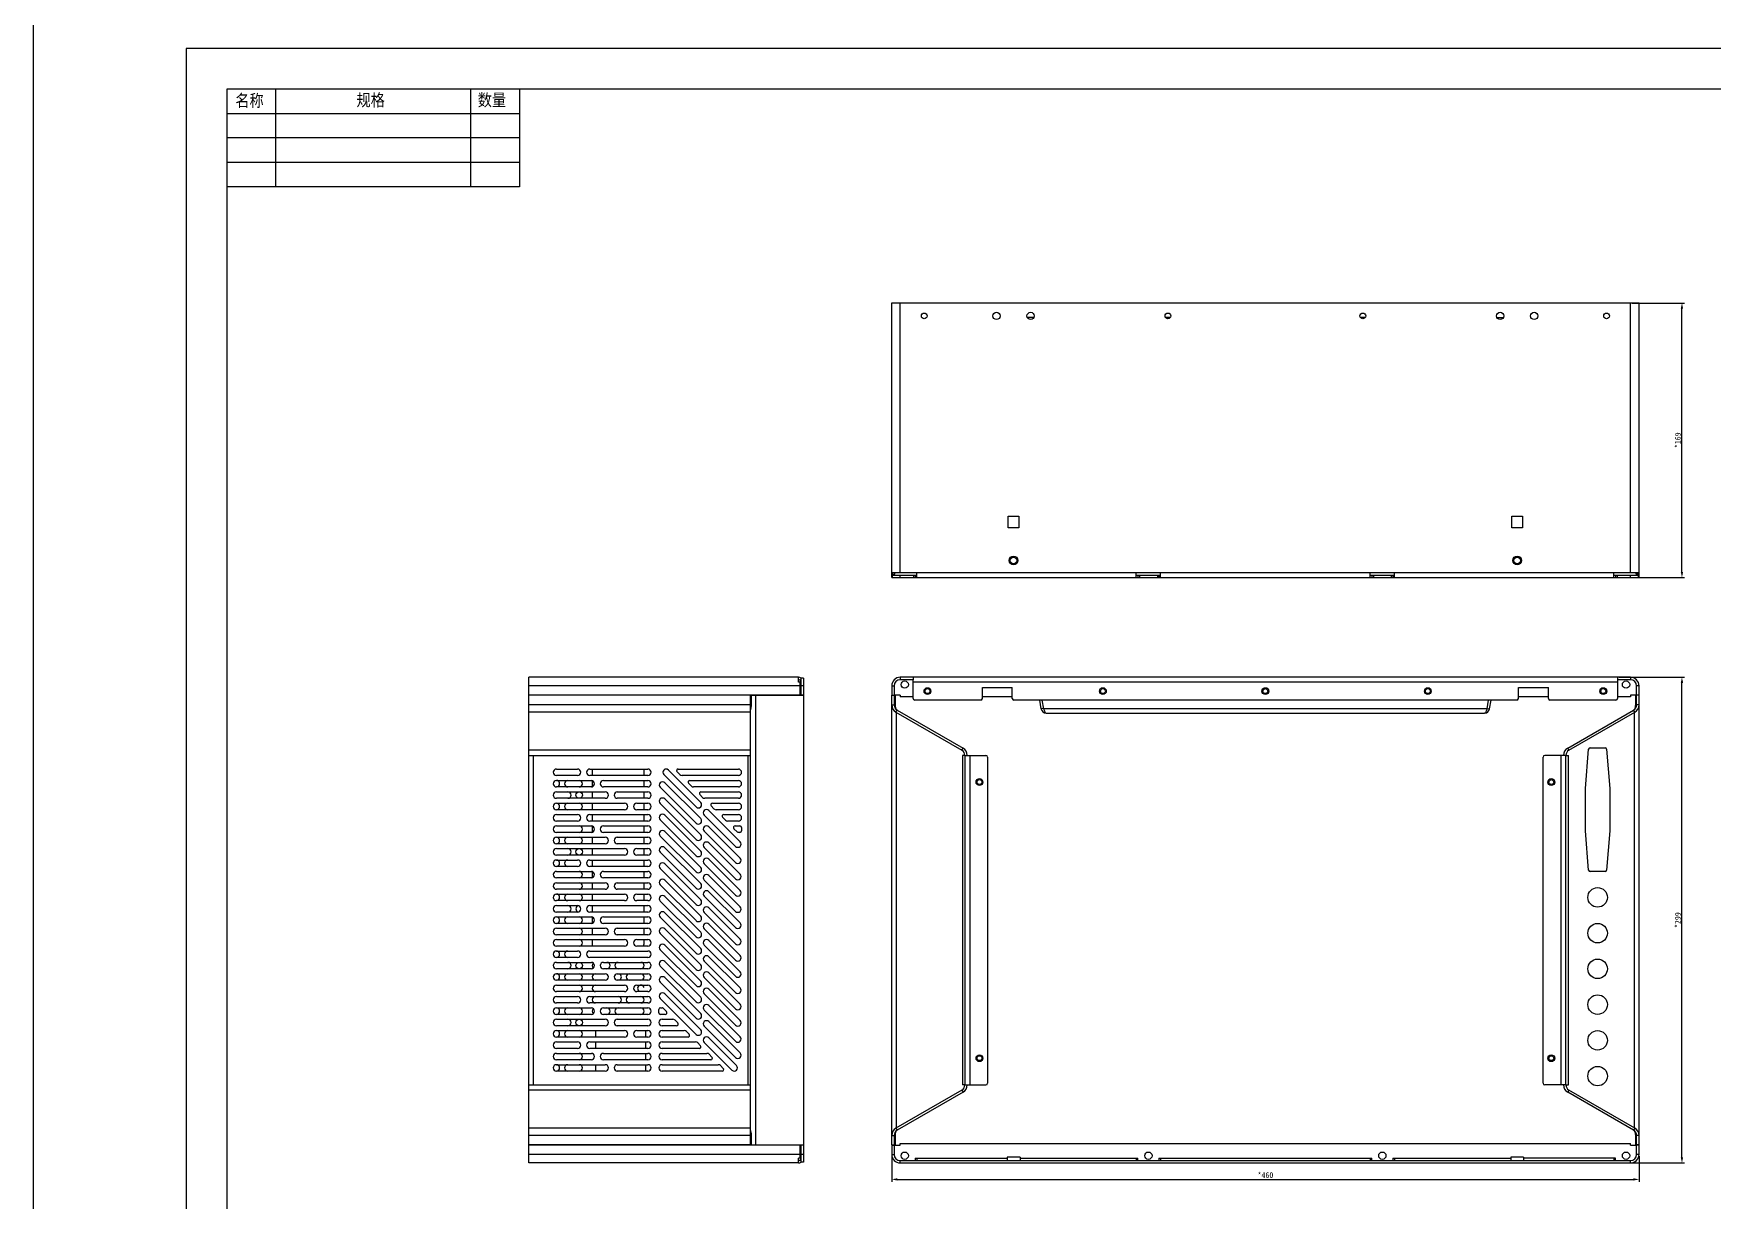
# Model space of a CAD drawing. Header units: millimetres. Extents: x -177 to 18421, y -5017 to 3255.
# Drawn here: x 3604 to 4638, y -2891 to -2173 of the extents above; entities that cross this region are included whole.
import ezdxf

# ---------------------------------------------------------------- set-up
doc = ezdxf.new("R2010")
doc.units = ezdxf.units.MM
doc.header["$LTSCALE"] = 46.255
doc.header["$PDMODE"] = 3
doc.header["$PDSIZE"] = 8
doc.layers.get('0').update_dxf_attribs({"linetype": 'CONTINUOUS'})
doc.layers.get('Defpoints').update_dxf_attribs({"linetype": 'CONTINUOUS'})
doc.layers.add('02___PRT_ALL_AXES', color=7, linetype='CONTINUOUS')
doc.styles.get("Standard").update_dxf_attribs({"font": 'txt', "width": 0.85})
doc.dimstyles.new('DIMSTYLE_1', dxfattribs={"dimtxt": 3.5, "dimasz": 3.5, "dimexe": 1.5, "dimexo": 1, "dimgap": 0.875, "dimtad": 1, "dimdsep": 46, "dimtxsty": 'Standard', "dimblk": '_FILLED', "dimcen": 0.09, "dimadec": 0, "dimazin": 0, "dimtp": 0.01, "dimtm": 0.01, "dimtfac": 1, "dimtofl": 0, "dimtmove": 0, "dimatfit": 3, "dimldrblk": '_FILLED', "dimfxl": 0, "dimtolj": 1, "dimarcsym": 0})

# ---------------------------------------------------------------- blocks, each defined once
blk = doc.blocks.new('_FILLED')
at = {"color": 0, "linetype": 'ByBlock'}
blk.add_solid([(0, 0), (-1, 0.21), (-1, -0.21)], dxfattribs=at)
blk = doc.blocks.new('*D67')
at = {"color": 0, "linetype": 'Continuous', "lineweight": -2, "transparency": 16777216}
for p, q in [((4132.5, -2864.1), (4132.5, -2879.9)), ((4592.5, -2864.1), (4592.5, -2879.9)), ((4136, -2878.4), (4589, -2878.4))]:
    blk.add_line(p, q, dxfattribs=at)
at = {"layer": 'Defpoints', "color": 0, "linetype": 'Continuous', "transparency": 16777216}
for p in [(4132.5, -2863.1), (4592.5, -2863.1), (4592.5, -2878.4)]:
    blk.add_point(p, dxfattribs=at)
at = {"color": 0, "linetype": 'Continuous', "lineweight": -2, "transparency": 16777216, "xscale": 3.5, "yscale": 3.5, "zscale": 3.5, "rotation": 180}
blk.add_blockref('_FILLED', (4132.5, -2878.4), dxfattribs=at)
at = {"color": 0, "linetype": 'Continuous', "lineweight": -2, "transparency": 16777216, "xscale": 3.5, "yscale": 3.5, "zscale": 3.5}
blk.add_blockref('_FILLED', (4592.5, -2878.4), dxfattribs=at)
at = {"color": 0, "linetype": 'Continuous', "transparency": 16777216, "insert": (4362.5, -2874), "char_height": 3.5, "width": 17, "attachment_point": 2}
blk.add_mtext('\\A1;*460', dxfattribs=at)
blk = doc.blocks.new('*D68')
at = {"color": 0, "linetype": 'Continuous', "lineweight": -2, "transparency": 16777216}
for p, q in [((4580.3, -2569.3), (4620.4, -2569.3)), ((4618.9, -2864.8), (4618.9, -2572.8)), ((4588.3, -2868.3), (4620.4, -2868.3))]:
    blk.add_line(p, q, dxfattribs=at)
at = {"layer": 'Defpoints', "color": 0, "linetype": 'Continuous', "transparency": 16777216}
for p in [(4579.3, -2569.3), (4618.9, -2569.3), (4587.3, -2868.3)]:
    blk.add_point(p, dxfattribs=at)
at = {"color": 0, "linetype": 'Continuous', "lineweight": -2, "transparency": 16777216, "xscale": 3.5, "yscale": 3.5, "zscale": 3.5}
for p, rotation in [((4618.9, -2569.3), 90), ((4618.9, -2868.3), 270)]:
    blk.add_blockref('_FILLED', p, dxfattribs=dict(at, rotation=rotation))
at = {"color": 0, "linetype": 'Continuous', "transparency": 16777216, "insert": (4614.6, -2718.8), "char_height": 3.5, "width": 17, "attachment_point": 2, "rotation": 90}
blk.add_mtext('\\A1;*299', dxfattribs=at)
blk = doc.blocks.new('*D69')
at = {"color": 0, "linetype": 'Continuous', "lineweight": -2, "transparency": 16777216}
for p, q in [((4588.3, -2338.9), (4620.4, -2338.9)), ((4618.9, -2504.4), (4618.9, -2342.4)), ((4578, -2507.9), (4620.4, -2507.9))]:
    blk.add_line(p, q, dxfattribs=at)
at = {"layer": 'Defpoints', "color": 0, "linetype": 'Continuous', "transparency": 16777216}
for p in [(4587.3, -2338.9), (4618.9, -2338.9), (4577, -2507.9)]:
    blk.add_point(p, dxfattribs=at)
at = {"color": 0, "linetype": 'Continuous', "lineweight": -2, "transparency": 16777216, "xscale": 3.5, "yscale": 3.5, "zscale": 3.5}
for p, rotation in [((4618.9, -2338.9), 90), ((4618.9, -2507.9), 270)]:
    blk.add_blockref('_FILLED', p, dxfattribs=dict(at, rotation=rotation))
at = {"color": 0, "linetype": 'Continuous', "transparency": 16777216, "insert": (4614.6, -2423.4), "char_height": 3.5, "width": 17, "attachment_point": 2, "rotation": 90}
blk.add_mtext('\\A1;*169', dxfattribs=at)

msp = doc.modelspace()

# ---------------------------------------------------------------- linework, layer by layer
at = {"color": 7, "true_color": 0xffffff}
for p, q in [((3723.242, -2207.292), (3723.242, -2237.292)), ((3753.242, -2207.292), (3753.242, -2237.292)), ((3873.242, -2207.292), (3873.242, -2237.292)), ((3903.242, -2207.292), (3903.242, -2237.292)), ((3723.242, -2237.292), (3723.242, -2267.292)), ((3753.242, -2237.292), (3753.242, -2267.292)), ((3873.242, -2237.292), (3873.242, -2267.292)), ((3903.242, -2237.292), (3903.242, -2267.292))]:
    msp.add_line(p, q, dxfattribs=at)
at = {"color": 3, "linetype": 'Continuous'}
for p, q in [((4132.466, -2507.866), (4132.466, -2338.866)), ((4132.466, -2338.866), (4592.466, -2338.866)), ((4137.666, -2504.866), (4137.666, -2338.866)), ((4587.266, -2504.866), (4587.266, -2338.866)), ((4592.466, -2507.866), (4592.466, -2338.866)), ((4219.983, -2347.819), (4215.948, -2347.819)), ((4303.918, -2347.782), (4301.013, -2347.782)), ((4423.918, -2347.782), (4421.013, -2347.782)), ((4504.948, -2347.819), (4508.983, -2347.819)), ((4132.466, -2505.866), (4132.954, -2505.866)), ((4132.954, -2505.866), (4132.954, -2504.866)), ((4132.954, -2504.866), (4591.977, -2504.866)), ((4132.966, -2507.866), (4591.966, -2507.866)), ((4147.966, -2507.866), (4147.966, -2504.866)), ((4282.966, -2507.866), (4282.966, -2504.866)), ((4297.966, -2507.866), (4297.966, -2504.866)), ((4426.966, -2507.866), (4426.966, -2504.866)), ((4441.966, -2507.866), (4441.966, -2504.866)), ((4576.966, -2507.866), (4576.966, -2504.866)), ((4591.977, -2505.866), (4591.977, -2504.866)), ((4591.977, -2505.866), (4592.466, -2505.866)), ((3909.058, -2857.205), (3909.058, -2569.304)), ((4075.058, -2569.304), (3909.058, -2569.304)), ((4075.058, -2572.304), (4075.058, -2569.304)), ((4076.058, -2572.304), (4075.058, -2572.304)), ((4076.058, -2580.303), (4076.058, -2572.304)), ((4078.058, -2569.804), (4078.058, -2580.304)), ((4587.266, -2569.304), (4137.666, -2569.304)), ((4145.666, -2582.304), (4145.666, -2570.804)), ((4579.266, -2572.304), (4145.666, -2572.304)), ((4579.266, -2570.804), (4579.266, -2582.304)), ((4076.058, -2574.504), (3909.058, -2574.504)), ((4076.058, -2580.303), (3909.058, -2580.303)), ((4045.558, -2580.403), (3909.058, -2580.403)), ((3930.136, -2580.403), (3930.118, -2580.303)), ((3931.613, -2580.403), (3931.596, -2580.303)), ((4045.558, -2857.205), (4045.558, -2580.403)), ((4045.96, -2580.403), (4045.96, -2586.302)), ((4045.96, -2580.403), (4078.058, -2580.403)), ((4048.558, -2580.403), (4048.558, -2857.205)), ((4050.503, -2580.403), (4050.521, -2580.303)), ((4051.98, -2580.403), (4051.998, -2580.303)), ((4078.058, -2580.403), (4078.058, -2857.205)), ((4132.466, -2574.504), (4132.466, -2580.303)), ((4132.466, -2857.205), (4132.466, -2580.403)), ((4187.266, -2583.304), (4146.666, -2583.304)), ((4188.266, -2582.304), (4188.266, -2575.604)), ((4188.266, -2575.604), (4206.666, -2575.604)), ((4206.666, -2582.304), (4206.666, -2575.604)), ((4517.266, -2583.304), (4207.666, -2583.304)), ((4224.528, -2588.825), (4223.555, -2583.304)), ((4226.006, -2588.825), (4225.032, -2583.304)), ((4498.926, -2588.825), (4499.899, -2583.304)), ((4500.403, -2588.825), (4501.376, -2583.304)), ((4518.266, -2582.304), (4518.266, -2575.604)), ((4518.266, -2575.604), (4536.666, -2575.604)), ((4536.666, -2582.304), (4536.666, -2575.604)), ((4578.266, -2583.304), (4537.666, -2583.304)), ((4592.466, -2580.303), (4592.466, -2574.504)), ((4592.466, -2857.205), (4592.466, -2580.403)), ((4045.558, -2586.302), (3909.058, -2586.302)), ((4045.558, -2590.805), (3909.058, -2590.805)), ((4135.066, -2590.805), (4175.616, -2614.217)), ((4135.466, -2846.572), (4135.466, -2591.036)), ((4498.926, -2588.825), (4226.006, -2588.825)), ((4227.483, -2591.304), (4497.448, -2591.304)), ((4549.316, -2614.217), (4589.866, -2590.805)), ((4589.466, -2591.036), (4589.466, -2846.572)), ((4045.558, -2614.217), (3909.058, -2614.217)), ((4559.466, -2637.704), (4561.392, -2613.624)), ((4562.389, -2612.704), (4571.542, -2612.704)), ((4572.539, -2613.624), (4574.466, -2637.704)), ((3909.058, -2617.421), (4045.558, -2617.421)), ((3912.058, -2820.187), (3912.058, -2617.421)), ((4044.058, -2820.187), (4044.058, -2617.421)), ((4175.966, -2617.421), (4175.966, -2820.187)), ((4177.466, -2617.421), (4175.966, -2617.421)), ((4177.466, -2617.421), (4177.466, -2820.187)), ((4178.966, -2617.421), (4190.466, -2617.421)), ((4180.466, -2617.421), (4180.466, -2820.187)), ((4191.466, -2618.421), (4191.466, -2819.187)), ((4533.466, -2819.187), (4533.466, -2618.421)), ((4545.966, -2617.421), (4534.466, -2617.421)), ((4544.466, -2820.187), (4544.466, -2617.421)), ((4547.466, -2617.421), (4548.966, -2617.421)), ((4547.466, -2820.187), (4547.466, -2617.421)), ((4548.966, -2820.187), (4548.966, -2617.421)), ((3926.058, -2625.804), (3939.058, -2625.804)), ((3939.058, -2629.804), (3926.058, -2629.804)), ((3926.058, -2632.804), (3947.558, -2632.804)), ((3946.558, -2625.804), (3982.387, -2625.804)), ((3982.387, -2629.804), (3946.558, -2629.804)), ((3955.058, -2632.804), (3982.387, -2632.804)), ((4012.058, -2649.129), (3992.144, -2629.215)), ((3992.801, -2634.215), (4014.887, -2656.301)), ((3994.972, -2626.387), (4014.887, -2646.301)), ((4002.043, -2629.215), (4000.336, -2627.508)), ((4001.043, -2625.801), (4038.058, -2625.801)), ((4038.058, -2629.801), (4003.458, -2629.801)), ((4009.043, -2636.215), (4007.336, -2634.508)), ((4008.043, -2632.801), (4038.058, -2632.801)), ((3947.558, -2636.804), (3926.058, -2636.804)), ((3926.058, -2639.804), (3956.058, -2639.804)), ((3956.058, -2643.804), (3926.058, -2643.804)), ((3982.387, -2636.804), (3955.058, -2636.804)), ((3963.558, -2639.804), (3982.387, -2639.804)), ((3982.387, -2643.804), (3963.558, -2643.804)), ((4012.058, -2659.129), (3989.972, -2637.044)), ((3992.801, -2644.215), (4014.887, -2666.301)), ((4038.058, -2636.801), (4010.458, -2636.801)), ((4016.043, -2643.215), (4014.336, -2641.508)), ((4015.043, -2639.801), (4038.058, -2639.801)), ((4038.058, -2643.801), (4017.458, -2643.801)), ((4559.466, -2663.904), (4559.466, -2637.704)), ((4574.466, -2637.704), (4574.466, -2663.904)), ((3926.058, -2646.804), (3968.058, -2646.804)), ((3968.058, -2650.804), (3926.058, -2650.804)), ((3926.058, -2653.804), (3939.058, -2653.804)), ((3946.558, -2653.804), (3982.387, -2653.804)), ((3975.558, -2646.804), (3982.387, -2646.804)), ((3982.387, -2650.804), (3975.558, -2650.804)), ((4012.058, -2669.129), (3989.972, -2647.044)), ((3992.801, -2654.215), (4014.887, -2676.301)), ((4036.316, -2673.387), (4017.058, -2654.129)), ((4019.887, -2651.301), (4039.144, -2670.558)), ((4023.043, -2650.215), (4021.336, -2648.508)), ((4022.043, -2646.801), (4038.058, -2646.801)), ((4038.058, -2650.801), (4024.458, -2650.801)), ((4030.043, -2657.215), (4028.336, -2655.508)), ((4029.043, -2653.801), (4038.058, -2653.801)), ((3939.058, -2657.804), (3926.058, -2657.804)), ((3926.058, -2660.804), (3947.558, -2660.804)), ((3947.558, -2664.804), (3926.058, -2664.804)), ((3982.387, -2657.804), (3946.558, -2657.804)), ((3955.058, -2660.804), (3982.387, -2660.804)), ((3982.387, -2664.804), (3955.058, -2664.804)), ((4012.058, -2679.129), (3989.972, -2657.044)), ((3992.801, -2664.215), (4014.887, -2686.301)), ((4036.316, -2683.387), (4017.058, -2664.129)), ((4019.887, -2661.301), (4039.144, -2680.558)), ((4038.058, -2657.801), (4031.458, -2657.801)), ((4037.336, -2664.508), (4035.336, -2662.508)), ((4036.043, -2660.801), (4039.058, -2660.801)), ((4039.058, -2664.801), (4038.043, -2664.801)), ((4040.058, -2661.801), (4040.058, -2663.801)), ((4561.392, -2687.984), (4559.466, -2663.904)), ((4574.466, -2663.904), (4572.539, -2687.984)), ((3926.058, -2667.804), (3956.058, -2667.804)), ((3956.058, -2671.804), (3926.058, -2671.804)), ((3926.058, -2674.804), (3968.058, -2674.804)), ((3963.558, -2667.804), (3982.387, -2667.804)), ((3982.387, -2671.804), (3963.558, -2671.804)), ((3975.558, -2674.804), (3982.387, -2674.804)), ((4012.058, -2689.129), (3989.972, -2667.044)), ((3992.801, -2674.215), (4014.887, -2696.301)), ((4036.316, -2693.387), (4017.058, -2674.129)), ((4019.887, -2671.301), (4039.144, -2690.558)), ((3968.058, -2678.804), (3926.058, -2678.804)), ((3926.058, -2681.804), (3939.058, -2681.804)), ((3939.058, -2685.804), (3926.058, -2685.804)), ((3946.558, -2681.804), (3982.387, -2681.804)), ((3982.387, -2685.804), (3946.558, -2685.804)), ((3982.387, -2678.804), (3975.558, -2678.804)), ((4012.058, -2699.129), (3989.972, -2677.044)), ((3992.801, -2684.215), (4014.887, -2706.301)), ((4036.316, -2703.387), (4017.058, -2684.129)), ((4019.887, -2681.301), (4039.144, -2700.558)), ((3926.058, -2688.804), (3947.558, -2688.804)), ((3947.558, -2692.804), (3926.058, -2692.804)), ((3926.058, -2695.804), (3956.058, -2695.804)), ((3955.058, -2688.804), (3982.387, -2688.804)), ((3982.387, -2692.804), (3955.058, -2692.804)), ((3963.558, -2695.804), (3982.387, -2695.804)), ((4012.058, -2709.129), (3989.972, -2687.044)), ((4012.058, -2719.129), (3989.972, -2697.044)), ((3992.801, -2694.215), (4014.887, -2716.301)), ((4036.316, -2713.387), (4017.058, -2694.129)), ((4019.887, -2691.301), (4039.144, -2710.558)), ((4571.542, -2688.904), (4562.389, -2688.904)), ((3956.058, -2699.804), (3926.058, -2699.804)), ((3926.058, -2702.804), (3968.058, -2702.804)), ((3968.058, -2706.804), (3926.058, -2706.804)), ((3982.387, -2699.804), (3963.558, -2699.804)), ((3975.558, -2702.804), (3982.387, -2702.804)), ((3982.387, -2706.804), (3975.558, -2706.804)), ((4012.058, -2729.129), (3989.972, -2707.044)), ((3992.801, -2704.215), (4014.887, -2726.301)), ((4036.316, -2723.387), (4017.058, -2704.129)), ((4019.887, -2701.301), (4039.144, -2720.558)), ((3926.058, -2709.804), (3939.058, -2709.804)), ((3939.058, -2713.804), (3926.058, -2713.804)), ((3926.058, -2716.804), (3947.558, -2716.804)), ((3946.558, -2709.804), (3982.387, -2709.804)), ((3982.387, -2713.804), (3946.558, -2713.804)), ((3955.058, -2716.804), (3982.387, -2716.804)), ((4012.058, -2739.129), (3989.972, -2717.044)), ((3992.801, -2714.215), (4014.887, -2736.301)), ((4036.316, -2733.387), (4017.058, -2714.129)), ((4019.887, -2711.301), (4039.144, -2730.558)), ((3947.558, -2720.804), (3926.058, -2720.804)), ((3926.058, -2723.804), (3956.058, -2723.804)), ((3956.058, -2727.804), (3926.058, -2727.804)), ((3982.387, -2720.804), (3955.058, -2720.804)), ((3963.558, -2723.804), (3982.387, -2723.804)), ((3982.387, -2727.804), (3963.558, -2727.804)), ((4012.058, -2749.129), (3989.972, -2727.044)), ((3992.801, -2724.215), (4014.887, -2746.301)), ((4036.316, -2743.387), (4017.058, -2724.129)), ((4019.887, -2721.301), (4039.144, -2740.558)), ((3926.058, -2730.804), (3968.058, -2730.804)), ((3968.058, -2734.804), (3926.058, -2734.804)), ((3926.058, -2737.804), (3939.058, -2737.804)), ((3946.558, -2737.804), (3982.387, -2737.804)), ((3975.558, -2730.804), (3982.387, -2730.804)), ((3982.387, -2734.804), (3975.558, -2734.804)), ((4012.058, -2759.129), (3989.972, -2737.044)), ((3992.801, -2734.215), (4014.887, -2756.301)), ((4036.316, -2753.387), (4017.058, -2734.129)), ((4019.887, -2731.301), (4039.144, -2750.558)), ((3939.058, -2741.804), (3926.058, -2741.804)), ((3926.058, -2744.804), (3947.558, -2744.804)), ((3947.558, -2748.804), (3926.058, -2748.804)), ((3982.387, -2741.804), (3946.558, -2741.804)), ((3955.058, -2744.804), (3982.387, -2744.804)), ((3982.387, -2748.804), (3955.058, -2748.804)), ((4012.058, -2769.129), (3989.972, -2747.044)), ((3992.801, -2744.215), (4014.887, -2766.301)), ((4036.316, -2763.387), (4017.058, -2744.129)), ((4019.887, -2741.301), (4039.144, -2760.558)), ((3926.058, -2751.804), (3956.058, -2751.804)), ((3956.058, -2755.804), (3926.058, -2755.804)), ((3926.058, -2758.804), (3968.058, -2758.804)), ((3963.558, -2751.804), (3982.387, -2751.804)), ((3982.387, -2755.804), (3963.558, -2755.804)), ((3975.558, -2758.804), (3982.387, -2758.804)), ((4012.058, -2779.129), (3989.972, -2757.044)), ((3992.801, -2754.215), (4014.887, -2776.301)), ((4036.316, -2773.387), (4017.058, -2754.129)), ((4019.887, -2751.301), (4039.144, -2770.558)), ((3968.058, -2762.804), (3926.058, -2762.804)), ((3926.058, -2765.804), (3939.058, -2765.804)), ((3946.558, -2765.804), (3982.387, -2765.804)), ((3982.387, -2762.804), (3975.558, -2762.804)), ((4012.058, -2789.129), (3989.972, -2767.044)), ((3992.801, -2764.215), (4014.887, -2786.301)), ((4036.316, -2783.387), (4017.058, -2764.129)), ((4019.887, -2761.301), (4039.144, -2780.558)), ((3939.058, -2769.804), (3926.058, -2769.804)), ((3926.058, -2772.804), (3947.558, -2772.804)), ((3947.558, -2776.804), (3926.058, -2776.804)), ((3926.058, -2779.804), (3956.058, -2779.804)), ((3982.387, -2769.804), (3946.558, -2769.804)), ((3955.058, -2772.804), (3982.387, -2772.804)), ((3982.387, -2776.804), (3955.058, -2776.804)), ((3963.558, -2779.804), (3982.387, -2779.804)), ((3989.058, -2775.801), (3989.058, -2773.801)), ((3990.058, -2772.801), (3991.073, -2772.801)), ((3993.073, -2776.801), (3990.058, -2776.801)), ((3991.058, -2779.801), (3997.659, -2779.801)), ((3991.78, -2773.094), (3993.78, -2775.094)), ((4036.316, -2793.387), (4017.058, -2774.129)), ((4019.887, -2771.301), (4039.144, -2790.558)), ((3956.058, -2783.804), (3926.058, -2783.804)), ((3926.058, -2786.804), (3968.058, -2786.804)), ((3982.387, -2783.804), (3963.558, -2783.804)), ((3975.558, -2786.804), (3982.387, -2786.804)), ((4000.073, -2783.801), (3991.058, -2783.801)), ((3991.058, -2786.801), (4004.659, -2786.801)), ((3999.073, -2780.387), (4000.78, -2782.094)), ((4006.073, -2787.387), (4007.78, -2789.094)), ((4036.316, -2803.387), (4017.058, -2784.129)), ((4019.887, -2781.301), (4039.144, -2800.558)), ((3968.058, -2790.804), (3926.058, -2790.804)), ((3926.058, -2793.804), (3939.058, -2793.804)), ((3939.058, -2797.804), (3926.058, -2797.804)), ((3946.558, -2793.804), (3982.387, -2793.804)), ((3982.387, -2797.804), (3946.558, -2797.804)), ((3982.387, -2790.804), (3975.558, -2790.804)), ((4007.073, -2790.801), (3991.058, -2790.801)), ((3991.058, -2793.801), (4011.659, -2793.801)), ((4014.073, -2797.801), (3991.058, -2797.801)), ((4013.073, -2794.387), (4014.78, -2796.094)), ((4034.144, -2811.215), (4017.058, -2794.129)), ((4019.887, -2791.301), (4036.972, -2808.387)), ((3926.058, -2800.804), (3947.558, -2800.804)), ((3947.558, -2804.804), (3926.058, -2804.804)), ((3926.058, -2807.804), (3956.058, -2807.804)), ((3955.058, -2800.804), (3982.387, -2800.804)), ((3982.387, -2804.804), (3955.058, -2804.804)), ((3963.558, -2807.804), (3982.387, -2807.804)), ((3991.058, -2800.801), (4018.659, -2800.801)), ((4021.073, -2804.801), (3991.058, -2804.801)), ((3991.058, -2807.801), (4025.659, -2807.801)), ((4020.073, -2801.387), (4021.78, -2803.094)), ((4027.073, -2808.387), (4028.78, -2810.094)), ((3909.058, -2820.187), (4045.558, -2820.187)), ((3956.058, -2811.804), (3926.058, -2811.804)), ((3982.387, -2811.804), (3963.558, -2811.804)), ((4028.073, -2811.801), (3991.058, -2811.801)), ((4177.466, -2820.187), (4175.966, -2820.187)), ((4178.966, -2820.187), (4190.466, -2820.187)), ((4545.966, -2820.187), (4534.466, -2820.187)), ((4547.466, -2820.187), (4548.966, -2820.187)), ((4045.558, -2823.391), (3909.058, -2823.391)), ((4175.616, -2823.391), (4135.066, -2846.803)), ((4589.866, -2846.803), (4549.316, -2823.391)), ((4045.558, -2846.803), (3909.058, -2846.803)), ((4045.558, -2851.306), (3909.058, -2851.306)), ((4045.96, -2851.306), (4045.96, -2857.205)), ((4045.558, -2857.205), (3909.058, -2857.205)), ((4076.058, -2857.305), (3909.058, -2857.305)), ((3909.058, -2868.304), (3909.058, -2857.305)), ((4045.96, -2857.205), (4078.058, -2857.205)), ((4076.058, -2865.304), (4076.058, -2857.305)), ((4078.058, -2857.304), (4078.058, -2867.804)), ((4132.466, -2857.305), (4132.466, -2863.104)), ((4592.466, -2863.104), (4592.466, -2857.305)), ((4076.058, -2863.104), (3909.058, -2863.104)), ((4075.058, -2868.304), (3909.058, -2868.304)), ((4076.058, -2865.304), (4075.058, -2865.304)), ((4075.058, -2868.304), (4075.058, -2865.304)), ((4137.666, -2868.304), (4587.266, -2868.304))]:
    msp.add_line(p, q, dxfattribs=at)
at = {"color": 7, "linetype": 'Continuous'}
for p, q in [((4132.466, -2507.866), (4132.966, -2507.866)), ((4132.954, -2505.866), (4134.313, -2505.866)), ((4132.966, -2507.866), (4132.966, -2506.366)), ((4132.966, -2506.366), (4147.966, -2506.366)), ((4133.966, -2505.866), (4133.966, -2506.366)), ((4134.313, -2505.866), (4134.313, -2504.866)), ((4137.666, -2507.866), (4137.666, -2506.366)), ((4145.966, -2506.366), (4145.966, -2507.866)), ((4146.966, -2506.366), (4146.966, -2507.866)), ((4282.966, -2506.366), (4297.966, -2506.366)), ((4283.966, -2506.366), (4283.966, -2507.866)), ((4284.966, -2506.366), (4284.966, -2507.866)), ((4295.966, -2506.366), (4295.966, -2507.866)), ((4296.966, -2506.366), (4296.966, -2507.866)), ((4426.966, -2506.366), (4441.966, -2506.366)), ((4427.966, -2506.366), (4427.966, -2507.866)), ((4428.966, -2506.366), (4428.966, -2507.866)), ((4439.966, -2506.366), (4439.966, -2507.866)), ((4440.966, -2506.366), (4440.966, -2507.866)), ((4576.966, -2506.366), (4591.966, -2506.366)), ((4577.966, -2506.366), (4577.966, -2507.866)), ((4578.966, -2506.366), (4578.966, -2507.866)), ((4587.266, -2507.866), (4587.266, -2506.366)), ((4590.618, -2505.866), (4590.618, -2504.866)), ((4591.977, -2505.866), (4590.618, -2505.866)), ((4590.966, -2505.866), (4590.966, -2506.366)), ((4591.966, -2506.366), (4591.966, -2507.866)), ((4592.466, -2507.866), (4591.966, -2507.866)), ((4076.558, -2569.804), (4076.558, -2580.304)), ((4078.058, -2569.804), (4076.558, -2569.804)), ((4137.666, -2569.304), (4137.666, -2570.804)), ((4145.666, -2570.804), (4137.666, -2570.804)), ((4145.666, -2569.304), (4145.666, -2570.804)), ((4579.266, -2569.304), (4579.266, -2570.804)), ((4587.266, -2570.804), (4579.266, -2570.804)), ((4587.266, -2569.304), (4587.266, -2570.804)), ((3910.558, -2580.303), (3910.558, -2580.403)), ((4078.058, -2574.504), (4076.558, -2574.504)), ((4078.058, -2580.304), (4076.558, -2580.304)), ((4132.466, -2574.504), (4133.966, -2574.504)), ((4132.466, -2580.303), (4133.966, -2580.303)), ((4132.466, -2580.403), (4134.716, -2580.403)), ((4133.966, -2574.504), (4133.966, -2580.303)), ((4137.666, -2580.304), (4133.966, -2580.304)), ((4133.966, -2580.403), (4133.966, -2586.302)), ((4134.716, -2586.302), (4134.716, -2580.403)), ((4137.666, -2580.304), (4137.666, -2581.304)), ((4145.666, -2581.304), (4137.666, -2581.304)), ((4206.666, -2581.304), (4188.266, -2581.304)), ((4536.666, -2581.304), (4518.266, -2581.304)), ((4587.266, -2581.304), (4579.266, -2581.304)), ((4590.966, -2580.304), (4587.266, -2580.304)), ((4587.266, -2580.304), (4587.266, -2581.304)), ((4592.466, -2580.403), (4590.216, -2580.403)), ((4590.216, -2580.403), (4590.216, -2586.302)), ((4592.466, -2574.504), (4590.966, -2574.504)), ((4590.966, -2580.303), (4590.966, -2574.504)), ((4592.466, -2580.303), (4590.966, -2580.303)), ((4590.966, -2586.302), (4590.966, -2580.403)), ((4132.466, -2586.302), (4134.716, -2586.302)), ((4135.066, -2590.805), (4135.816, -2589.506)), ((4135.816, -2589.506), (4176.366, -2612.918)), ((4226.006, -2588.564), (4224.528, -2588.825)), ((4498.926, -2588.564), (4500.403, -2588.825)), ((4548.566, -2612.918), (4589.116, -2589.506)), ((4589.866, -2590.805), (4589.116, -2589.506)), ((4592.466, -2586.302), (4590.216, -2586.302)), ((4175.616, -2614.217), (4176.366, -2612.918)), ((4549.316, -2614.217), (4548.566, -2612.918)), ((4177.466, -2617.421), (4178.966, -2617.421)), ((4547.466, -2617.421), (4545.966, -2617.421)), ((3948.058, -2625.804), (3948.058, -2629.804)), ((3948.058, -2632.903), (3948.058, -2636.705)), ((3980.058, -2629.804), (3980.058, -2625.804)), ((3980.058, -2636.804), (3980.058, -2632.804)), ((3948.058, -2639.804), (3948.058, -2643.804)), ((3980.058, -2643.804), (3980.058, -2639.804)), ((3948.058, -2646.804), (3948.058, -2650.804)), ((3948.058, -2653.804), (3948.058, -2657.804)), ((3980.058, -2650.804), (3980.058, -2646.804)), ((3980.058, -2657.804), (3980.058, -2653.804)), ((3948.058, -2660.903), (3948.058, -2664.705)), ((3980.058, -2664.804), (3980.058, -2660.804)), ((3948.058, -2667.804), (3948.058, -2671.804)), ((3948.058, -2674.804), (3948.058, -2678.804)), ((3980.058, -2671.804), (3980.058, -2667.804)), ((3980.058, -2678.804), (3980.058, -2674.804)), ((3948.058, -2681.804), (3948.058, -2685.804)), ((3980.058, -2685.804), (3980.058, -2681.804)), ((3948.058, -2688.903), (3948.058, -2692.705)), ((3948.058, -2695.804), (3948.058, -2699.804)), ((3980.058, -2692.804), (3980.058, -2688.804)), ((3980.058, -2699.804), (3980.058, -2695.804)), ((3948.058, -2702.804), (3948.058, -2706.804)), ((3980.058, -2706.804), (3980.058, -2702.804)), ((3948.058, -2709.804), (3948.058, -2713.804)), ((3948.058, -2716.903), (3948.058, -2720.705)), ((3980.058, -2713.804), (3980.058, -2709.804)), ((3980.058, -2720.804), (3980.058, -2716.804)), ((3948.058, -2723.804), (3948.058, -2727.804)), ((3980.058, -2727.804), (3980.058, -2723.804)), ((3948.058, -2730.804), (3948.058, -2733.304)), ((3980.058, -2733.304), (3980.058, -2730.804)), ((3950.058, -2786.804), (3950.058, -2790.804)), ((3981.058, -2790.804), (3981.058, -2786.804)), ((3950.058, -2793.804), (3950.058, -2797.804)), ((3981.058, -2797.804), (3981.058, -2793.804)), ((3950.058, -2807.804), (3950.058, -2811.204)), ((3981.058, -2804.804), (3981.058, -2800.804)), ((3981.058, -2811.204), (3981.058, -2807.804)), ((4177.466, -2820.187), (4178.966, -2820.187)), ((4547.466, -2820.187), (4545.966, -2820.187)), ((4176.366, -2824.69), (4135.816, -2848.102)), ((4175.616, -2823.391), (4176.366, -2824.69)), ((4549.316, -2823.391), (4548.566, -2824.69)), ((4589.116, -2848.102), (4548.566, -2824.69)), ((4132.466, -2851.306), (4134.716, -2851.306)), ((4133.966, -2851.306), (4133.966, -2857.205)), ((4134.716, -2857.205), (4134.716, -2851.306)), ((4135.066, -2846.803), (4135.816, -2848.102)), ((4589.866, -2846.803), (4589.116, -2848.102)), ((4592.466, -2851.306), (4590.216, -2851.306)), ((4590.216, -2851.306), (4590.216, -2857.205)), ((4590.966, -2857.205), (4590.966, -2851.306)), ((4078.058, -2857.304), (4076.558, -2857.304)), ((4076.558, -2857.304), (4076.558, -2867.804)), ((4132.466, -2857.205), (4134.716, -2857.205)), ((4132.466, -2857.305), (4133.966, -2857.305)), ((4133.966, -2857.304), (4137.666, -2857.304)), ((4133.966, -2857.305), (4133.966, -2863.104)), ((4137.666, -2857.304), (4137.666, -2856.304)), ((4137.666, -2856.304), (4587.266, -2856.304)), ((4587.266, -2857.304), (4587.266, -2856.304)), ((4587.266, -2857.304), (4590.966, -2857.304)), ((4592.466, -2857.205), (4590.216, -2857.205)), ((4592.466, -2857.305), (4590.966, -2857.305)), ((4590.966, -2863.104), (4590.966, -2857.305)), ((4078.058, -2863.104), (4076.558, -2863.104)), ((4078.058, -2867.804), (4076.558, -2867.804)), ((4132.466, -2863.104), (4133.966, -2863.104)), ((4137.666, -2868.304), (4137.666, -2866.804)), ((4137.666, -2866.804), (4587.266, -2866.804)), ((4146.966, -2865.304), (4146.966, -2866.804)), ((4146.966, -2865.304), (4203.491, -2865.304)), ((4147.966, -2865.304), (4147.966, -2866.804)), ((4211.441, -2865.304), (4283.966, -2865.304)), ((4282.966, -2865.304), (4282.966, -2866.804)), ((4283.966, -2866.804), (4283.966, -2865.304)), ((4296.966, -2865.304), (4427.966, -2865.304)), ((4296.966, -2865.304), (4296.966, -2866.804)), ((4297.966, -2865.304), (4297.966, -2866.804)), ((4426.966, -2865.304), (4426.966, -2866.804)), ((4427.966, -2866.804), (4427.966, -2865.304)), ((4440.966, -2865.304), (4513.491, -2865.304)), ((4440.966, -2865.304), (4440.966, -2866.804)), ((4441.966, -2865.304), (4441.966, -2866.804)), ((4577.966, -2865.304), (4521.441, -2865.304)), ((4576.966, -2865.304), (4576.966, -2866.804)), ((4577.966, -2866.804), (4577.966, -2865.304)), ((4587.266, -2868.304), (4587.266, -2866.804)), ((4592.466, -2863.104), (4590.966, -2863.104))]:
    msp.add_line(p, q, dxfattribs=at)
msp.add_lwpolyline([(3604.224, -1587.394), (12020.537, -1587.394), (12020.537, -5017.418), (3604.224, -5017.418)], close=True)
msp.add_lwpolyline([(3604.224, -1587.394), (12020.537, -1587.394), (12020.537, -5017.418), (3604.224, -5017.418)], close=True)
for points in [[(3698.242, -3282.292), (5248.242, -3282.292), (5248.242, -2182.292), (3698.242, -2182.292)], [(3723.242, -3257.292), (5223.242, -3257.292), (5223.242, -2207.292), (3723.242, -2207.292)]]:
    msp.add_lwpolyline(points, close=True, dxfattribs=at)
at = {"color": 7, "true_color": 0xffffff}
for points in [[(3903.242, -2207.292), (3723.242, -2207.292)], [(3723.242, -2222.292), (3903.242, -2222.292)], [(3903.242, -2237.292), (3723.242, -2237.292)], [(3723.242, -2252.292), (3903.242, -2252.292)], [(3903.242, -2267.292), (3723.242, -2267.292)]]:
    msp.add_lwpolyline(points, dxfattribs=at)
at = {"color": 7, "linetype": 'Continuous'}
for centre in [(3940.058, -2641.804), (3940.058, -2676.804), (3940.058, -2746.804), (3940.058, -2781.804)]:
    msp.add_circle(centre, 2, dxfattribs=at)
at = {"color": 3, "linetype": 'Continuous'}
for centre, radius, start, end in [((4075.058, -2572.304), 3, 58.125227, 90), ((4137.666, -2574.504), 5.2, 90, 180), ((4587.266, -2574.504), 5.2, 0, 90), ((4146.666, -2582.304), 1, 180, 270), ((4187.266, -2582.304), 1, 270, 0), ((4207.666, -2582.304), 1, 180, 270), ((4517.266, -2582.304), 1, 270, 0), ((4537.666, -2582.304), 1, 180, 270), ((4578.266, -2582.304), 1, 270, 0), ((4137.666, -2586.302), 5.2, 180, 240), ((4227.483, -2588.304), 3, 190, 270), ((4497.448, -2588.304), 3, 270, 350), ((4587.266, -2586.302), 5.2, 300, 0), ((4173.766, -2617.421), 3.7, 0, 60), ((4551.166, -2617.421), 3.7, 120, 180), ((4562.389, -2613.704), 1, 90, 175.426079), ((4571.542, -2613.704), 1, 4.573921, 90), ((4190.466, -2618.421), 1, 0, 90), ((4534.466, -2618.421), 1, 90, 180), ((3926.058, -2627.804), 2, 90, 270), ((3926.058, -2634.804), 2, 90, 270), ((3939.058, -2627.804), 2, 270, 90), ((3946.558, -2627.804), 2, 90, 270), ((3947.558, -2634.804), 2, 270, 90), ((3955.058, -2634.804), 2, 90, 270), ((3982.387, -2627.804), 2, 270, 90), ((3982.387, -2634.804), 2, 270, 90), ((3991.387, -2635.629), 2, 45, 225), ((3993.558, -2627.801), 2, 45, 225), ((4001.043, -2626.801), 1, 90, 225), ((4003.458, -2627.801), 2, 225, 270), ((4008.043, -2633.801), 1, 90, 225), ((4038.058, -2627.801), 2, 270, 90), ((4038.058, -2634.801), 2, 270, 90), ((3926.058, -2641.804), 2, 90, 270), ((3956.058, -2641.804), 2, 270, 90), ((3963.558, -2641.804), 2, 90, 270), ((3982.387, -2641.804), 2, 270, 90), ((3991.387, -2645.629), 2, 45, 225), ((4010.458, -2634.801), 2, 225, 270), ((4015.043, -2640.801), 1, 90, 225), ((4017.458, -2641.801), 2, 225, 270), ((4038.058, -2641.801), 2, 270, 90), ((3926.058, -2648.804), 2, 90, 270), ((3926.058, -2655.804), 2, 90, 270), ((3939.058, -2655.804), 2, 270, 90), ((3946.558, -2655.804), 2, 90, 270), ((3968.058, -2648.804), 2, 270, 90), ((3975.558, -2648.804), 2, 90, 270), ((3982.387, -2648.804), 2, 270, 90), ((3982.387, -2655.804), 2, 270, 90), ((3991.387, -2655.629), 2, 45, 225), ((4013.472, -2647.715), 2, 225, 45), ((4018.472, -2652.715), 2, 45, 225), ((4022.043, -2647.801), 1, 90, 225), ((4024.458, -2648.801), 2, 225, 270), ((4029.043, -2654.801), 1, 90, 225), ((4038.058, -2648.801), 2, 270, 90), ((4038.058, -2655.801), 2, 270, 90), ((3926.058, -2662.804), 2, 90, 270), ((3947.558, -2662.804), 2, 270, 90), ((3955.058, -2662.804), 2, 90, 270), ((3982.387, -2662.804), 2, 270, 90), ((3991.387, -2665.629), 2, 45, 225), ((4013.472, -2657.715), 2, 225, 45), ((4018.472, -2662.715), 2, 45, 225), ((4031.458, -2655.801), 2, 225, 270), ((4036.043, -2661.801), 1, 90, 225), ((4038.043, -2663.801), 1, 225, 270), ((4039.058, -2661.801), 1, 0, 90), ((4039.058, -2663.801), 1, 270, 0), ((3926.058, -2669.804), 2, 90, 270), ((3926.058, -2676.804), 2, 90, 270), ((3956.058, -2669.804), 2, 270, 90), ((3963.558, -2669.804), 2, 90, 270), ((3968.058, -2676.804), 2, 270, 90), ((3975.558, -2676.804), 2, 90, 270), ((3982.387, -2669.804), 2, 270, 90), ((3982.387, -2676.804), 2, 270, 90), ((3991.387, -2675.629), 2, 45, 225), ((4013.472, -2667.715), 2, 225, 45), ((4013.472, -2677.715), 2, 225, 45), ((4018.472, -2672.715), 2, 45, 225), ((4037.73, -2671.973), 2, 225, 45), ((3926.058, -2683.804), 2, 90, 270), ((3939.058, -2683.804), 2, 270, 90), ((3946.558, -2683.804), 2, 90, 270), ((3982.387, -2683.804), 2, 270, 90), ((3991.387, -2685.629), 2, 45, 225), ((4013.472, -2687.715), 2, 225, 45), ((4018.472, -2682.715), 2, 45, 225), ((4037.73, -2681.973), 2, 225, 45), ((3926.058, -2690.804), 2, 90, 270), ((3926.058, -2697.804), 2, 90, 270), ((3947.558, -2690.804), 2, 270, 90), ((3955.058, -2690.804), 2, 90, 270), ((3956.058, -2697.804), 2, 270, 90), ((3963.558, -2697.804), 2, 90, 270), ((3982.387, -2690.804), 2, 270, 90), ((3982.387, -2697.804), 2, 270, 90), ((3991.387, -2695.629), 2, 45, 225), ((4013.472, -2697.715), 2, 225, 45), ((4018.472, -2692.715), 2, 45, 225), ((4037.73, -2691.973), 2, 225, 45), ((4562.389, -2687.904), 1, 184.573921, 270), ((4571.542, -2687.904), 1, 270, 355.426079), ((3926.058, -2704.804), 2, 90, 270), ((3968.058, -2704.804), 2, 270, 90), ((3975.558, -2704.804), 2, 90, 270), ((3982.387, -2704.804), 2, 270, 90), ((3991.387, -2705.629), 2, 45, 225), ((4013.472, -2707.715), 2, 225, 45), ((4018.472, -2702.715), 2, 45, 225), ((4037.73, -2701.973), 2, 225, 45), ((3926.058, -2711.804), 2, 90, 270), ((3926.058, -2718.804), 2, 90, 270), ((3939.058, -2711.804), 2, 270, 90), ((3946.558, -2711.804), 2, 90, 270), ((3947.558, -2718.804), 2, 270, 90), ((3955.058, -2718.804), 2, 90, 270), ((3982.387, -2711.804), 2, 270, 90), ((3982.387, -2718.804), 2, 270, 90), ((3991.387, -2715.629), 2, 45, 225), ((4013.472, -2717.715), 2, 225, 45), ((4018.472, -2712.715), 2, 45, 225), ((4037.73, -2711.973), 2, 225, 45), ((3926.058, -2725.804), 2, 90, 270), ((3956.058, -2725.804), 2, 270, 90), ((3963.558, -2725.804), 2, 90, 270), ((3982.387, -2725.804), 2, 270, 90), ((3991.387, -2725.629), 2, 45, 225), ((4013.472, -2727.715), 2, 225, 45), ((4018.472, -2722.715), 2, 45, 225), ((4037.73, -2721.973), 2, 225, 45), ((3926.058, -2732.804), 2, 90, 270), ((3926.058, -2739.804), 2, 90, 270), ((3939.058, -2739.804), 2, 270, 90), ((3946.558, -2739.804), 2, 90, 270), ((3968.058, -2732.804), 2, 270, 90), ((3975.558, -2732.804), 2, 90, 270), ((3982.387, -2732.804), 2, 270, 90), ((3982.387, -2739.804), 2, 270, 90), ((3991.387, -2735.629), 2, 45, 225), ((4013.472, -2737.715), 2, 225, 45), ((4018.472, -2732.715), 2, 45, 225), ((4037.73, -2731.973), 2, 225, 45), ((3926.058, -2746.804), 2, 90, 270), ((3947.558, -2746.804), 2, 270, 90), ((3955.058, -2746.804), 2, 90, 270), ((3982.387, -2746.804), 2, 270, 90), ((3991.387, -2745.629), 2, 45, 225), ((4013.472, -2747.715), 2, 225, 45), ((4018.472, -2742.715), 2, 45, 225), ((4037.73, -2741.973), 2, 225, 45), ((3926.058, -2753.804), 2, 90, 270), ((3926.058, -2760.804), 2, 90, 270), ((3956.058, -2753.804), 2, 270, 90), ((3963.558, -2753.804), 2, 90, 270), ((3968.058, -2760.804), 2, 270, 90), ((3975.558, -2760.804), 2, 90, 270), ((3982.387, -2753.804), 2, 270, 90), ((3982.387, -2760.804), 2, 270, 90), ((3991.387, -2755.629), 2, 45, 225), ((4013.472, -2757.715), 2, 225, 45), ((4018.472, -2752.715), 2, 45, 225), ((4037.73, -2751.973), 2, 225, 45), ((3926.058, -2767.804), 2, 90, 270), ((3939.058, -2767.804), 2, 270, 90), ((3946.558, -2767.804), 2, 90, 270), ((3982.387, -2767.804), 2, 270, 90), ((3991.387, -2765.629), 2, 45, 225), ((4013.472, -2767.715), 2, 225, 45), ((4018.472, -2762.715), 2, 45, 225), ((4037.73, -2761.973), 2, 225, 45), ((3926.058, -2774.804), 2, 90, 270), ((3926.058, -2781.804), 2, 90, 270), ((3947.558, -2774.804), 2, 270, 90), ((3955.058, -2774.804), 2, 90, 270), ((3956.058, -2781.804), 2, 270, 90), ((3963.558, -2781.804), 2, 90, 270), ((3982.387, -2774.804), 2, 270, 90), ((3982.387, -2781.804), 2, 270, 90), ((3990.058, -2773.801), 1, 90, 180), ((3990.058, -2775.801), 1, 180, 270), ((3991.058, -2781.801), 2, 90, 270), ((3991.073, -2773.801), 1, 45, 90), ((3993.073, -2775.801), 1, 270, 45), ((3997.659, -2781.801), 2, 45, 90), ((4013.472, -2777.715), 2, 225, 45), ((4018.472, -2772.715), 2, 45, 225), ((4037.73, -2771.973), 2, 225, 45), ((3926.058, -2788.804), 2, 90, 270), ((3968.058, -2788.804), 2, 270, 90), ((3975.558, -2788.804), 2, 90, 270), ((3982.387, -2788.804), 2, 270, 90), ((3991.058, -2788.801), 2, 90, 270), ((4000.073, -2782.801), 1, 270, 45), ((4004.659, -2788.801), 2, 45, 90), ((4007.073, -2789.801), 1, 270, 45), ((4013.472, -2787.715), 2, 225, 45), ((4018.472, -2782.715), 2, 45, 225), ((4037.73, -2781.973), 2, 225, 45), ((3926.058, -2795.804), 2, 90, 270), ((3939.058, -2795.804), 2, 270, 90), ((3946.558, -2795.804), 2, 90, 270), ((3982.387, -2795.804), 2, 270, 90), ((3991.058, -2795.801), 2, 90, 270), ((4011.659, -2795.801), 2, 45, 90), ((4014.073, -2796.801), 1, 270, 45), ((4018.472, -2792.715), 2, 45, 225), ((4037.73, -2791.973), 2, 225, 45), ((4037.73, -2801.973), 2, 225, 45), ((3926.058, -2802.804), 2, 90, 270), ((3926.058, -2809.804), 2, 90, 270), ((3947.558, -2802.804), 2, 270, 90), ((3955.058, -2802.804), 2, 90, 270), ((3956.058, -2809.804), 2, 270, 90), ((3963.558, -2809.804), 2, 90, 270), ((3982.387, -2802.804), 2, 270, 90), ((3982.387, -2809.804), 2, 270, 90), ((3991.058, -2802.801), 2, 90, 270), ((3991.058, -2809.801), 2, 90, 270), ((4018.659, -2802.801), 2, 45, 90), ((4021.073, -2803.801), 1, 270, 45), ((4025.659, -2809.801), 2, 45, 90), ((4028.073, -2810.801), 1, 270, 45), ((4035.558, -2809.801), 2, 225, 45), ((4173.766, -2820.187), 3.7, 300, 0), ((4190.466, -2819.187), 1, 270, 0), ((4534.466, -2819.187), 1, 180, 270), ((4551.166, -2820.187), 3.7, 180, 240), ((4137.666, -2851.306), 5.2, 120, 180), ((4587.266, -2851.306), 5.2, 0, 60), ((4075.058, -2865.304), 3, 270, 301.874773), ((4137.666, -2863.104), 5.2, 180, 270), ((4587.266, -2863.104), 5.2, 270, 0)]:
    msp.add_arc(centre, radius, start, end, dxfattribs=at)
at = {"color": 7, "linetype": 'Continuous'}
for centre, radius, start, end in [((4075.058, -2572.304), 1.5, 11.462832, 90), ((4137.666, -2574.504), 3.7, 90, 180), ((4587.266, -2574.504), 3.7, 0, 90), ((4137.666, -2586.302), 3.7, 180, 240), ((4138.243, -2587.43), 3.336, 206.306818, 211.134901), ((4587.266, -2586.302), 3.7, 300, 0), ((4173.766, -2617.421), 5.2, 0, 60), ((4551.166, -2617.421), 5.2, 120, 180), ((3926.058, -2634.804), 2, 302.723965, 90), ((3933.058, -2634.804), 2, 90, 270), ((3940.058, -2634.804), 2, 270, 90), ((3933.058, -2641.804), 2, 270, 90), ((3926.058, -2648.804), 2, 286.376822, 90), ((3933.058, -2648.804), 2, 90, 270), ((3940.058, -2648.804), 2, 270, 90), ((3940.058, -2662.804), 2, 270, 90), ((3926.058, -2669.804), 2, 302.723965, 90), ((3933.058, -2669.804), 2, 90, 270), ((3933.058, -2676.804), 2, 270, 90), ((3940.058, -2669.804), 2, 270, 90), ((3926.058, -2683.804), 2, 302.723965, 90), ((3933.058, -2683.804), 2, 90, 270), ((3940.058, -2690.804), 2, 270, 90), ((3940.058, -2697.804), 2, 270, 90), ((3926.058, -2704.804), 2, 302.723965, 90), ((3933.058, -2704.804), 2, 90, 270), ((3940.058, -2704.804), 2, 270, 90), ((3926.058, -2718.804), 2, 286.376822, 90), ((3933.058, -2718.804), 2, 90, 270), ((3933.058, -2711.804), 2, 270, 90), ((3940.058, -2711.804), 2, 104.872963, 253.623178), ((3940.058, -2718.804), 2, 270, 90), ((3940.058, -2725.804), 2, 270, 90), ((3926.058, -2739.804), 2, 302.723965, 90), ((3933.058, -2739.804), 2, 90, 270), ((3940.058, -2732.804), 2, 270, 90), ((3951.058, -2733.304), 3, 180, 210.598893), ((3977.058, -2733.304), 3, 329.401107, 0), ((3933.058, -2746.804), 2, 270, 90), ((3950.058, -2746.804), 2, 129.360097, 230.639903), ((3957.058, -2746.804), 2, 270, 90), ((3964.058, -2746.804), 2, 90, 270), ((3978.058, -2746.804), 2, 270, 90), ((3926.058, -2753.804), 2, 302.723965, 90), ((3933.058, -2753.804), 2, 90, 270), ((3940.058, -2753.804), 2, 270, 90), ((3940.058, -2760.804), 2, 270, 90), ((3950.058, -2753.804), 2, 90, 270), ((3950.058, -2760.804), 2, 90, 270), ((3964.058, -2753.804), 2, 292.5, 67.5), ((3971.058, -2753.804), 2, 90, 270), ((3978.058, -2760.804), 2, 16.376822, 229.07711), ((3978.058, -2753.804), 2, 270, 90), ((3950.058, -2767.804), 2, 90, 270), ((3964.058, -2767.804), 2, 270, 90), ((3971.058, -2767.804), 2, 90, 270), ((3978.058, -2767.804), 2, 270, 90), ((3926.058, -2774.804), 2, 302.723965, 90), ((3933.058, -2774.804), 2, 90, 270), ((3933.058, -2781.804), 2, 270, 90), ((3940.058, -2774.804), 2, 270, 90), ((3950.058, -2774.804), 2, 129.360097, 230.639903), ((3957.058, -2774.804), 2, 270, 90), ((3964.058, -2774.804), 2, 90, 270), ((3978.058, -2774.804), 2, 270, 90), ((3926.058, -2788.804), 2, 302.723965, 90), ((3933.058, -2788.804), 2, 90, 270), ((3940.058, -2788.804), 2, 270, 90), ((3926.058, -2809.804), 2, 302.723965, 90), ((3933.058, -2809.804), 2, 90, 270), ((3940.058, -2802.804), 2, 270, 90), ((3940.058, -2809.804), 2, 270, 90), ((3952.058, -2811.204), 2, 180, 197.756561), ((3979.058, -2811.204), 2, 342.243439, 0), ((4173.766, -2820.187), 5.2, 300, 0), ((4551.166, -2820.187), 5.2, 180, 240), ((4137.666, -2851.306), 3.7, 120, 180), ((4587.266, -2851.306), 3.7, 0, 60), ((4586.688, -2850.178), 3.336, 26.310211, 31.13438), ((4075.058, -2865.304), 1.5, 270, 348.537168), ((4137.666, -2863.104), 3.7, 180, 270), ((4587.266, -2863.104), 3.7, 270, 0)]:
    msp.add_arc(centre, radius, start, end, dxfattribs=at)
at = {"color": 3, "linetype": 'Continuous'}
for points, knots in [([(4045.825, -2587.674), (4045.771, -2587.97), (4045.656, -2588.498), (4045.558, -2589.036), (4045.558, -2589.277)], [0, 0, 0, 0, 0.55500181, 1, 1, 1, 1]), ([(4045.96, -2586.302), (4045.96, -2586.421), (4045.947, -2586.882), (4045.885, -2587.339), (4045.825, -2587.674)], [0, 0, 0, 0, 0.26003332, 1, 1, 1, 1]), ([(4226.006, -2588.825), (4226.046, -2588.938), (4226.201, -2589.365), (4226.364, -2589.79), (4226.498, -2590.095)], [0, 0, 0, 0, 0.26494004, 1, 1, 1, 1]), ([(4226.498, -2590.095), (4226.635, -2590.406), (4226.836, -2590.876), (4227.287, -2591.304), (4227.483, -2591.304)], [0, 0, 0, 0, 0.63404985, 1, 1, 1, 1]), ([(4498.433, -2590.095), (4498.297, -2590.406), (4498.095, -2590.876), (4497.644, -2591.304), (4497.448, -2591.304)], [0, 0, 0, 0, 0.63404985, 1, 1, 1, 1]), ([(4498.926, -2588.825), (4498.885, -2588.938), (4498.73, -2589.365), (4498.568, -2589.79), (4498.433, -2590.095)], [0, 0, 0, 0, 0.26494004, 1, 1, 1, 1]), ([(4045.558, -2848.331), (4045.558, -2848.598), (4045.675, -2849.194), (4045.801, -2849.78), (4045.855, -2850.111)], [0, 0, 0, 0, 0.44265068, 1, 1, 1, 1]), ([(4045.855, -2850.111), (4045.87, -2850.204), (4045.93, -2850.599), (4045.96, -2851), (4045.96, -2851.306)], [0, 0, 0, 0, 0.23341077, 1, 1, 1, 1])]:
    msp.add_open_spline(points, degree=3, knots=knots, dxfattribs=at)
at = {"color": 7, "linetype": 'Continuous'}
for points, knots in [([(4135.072, -2588.484), (4135.015, -2588.33), (4134.798, -2587.622), (4134.716, -2586.877), (4134.716, -2586.302)], [0, 0, 0, 0, 0.22208256, 1, 1, 1, 1]), ([(4589.929, -2588.281), (4589.903, -2588.362), (4589.799, -2588.665), (4589.663, -2588.959), (4589.541, -2589.16)], [0, 0, 0, 0, 0.26527206, 1, 1, 1, 1]), ([(4590.216, -2586.302), (4590.216, -2586.48), (4590.191, -2587.147), (4590.077, -2587.814), (4589.929, -2588.281)], [0, 0, 0, 0, 0.26681734, 1, 1, 1, 1]), ([(4134.716, -2851.306), (4134.716, -2851.129), (4134.74, -2850.462), (4134.854, -2849.796), (4135.002, -2849.329)], [0, 0, 0, 0, 0.26617203, 1, 1, 1, 1]), ([(4135.002, -2849.329), (4135.028, -2849.248), (4135.132, -2848.944), (4135.268, -2848.65), (4135.391, -2848.448)], [0, 0, 0, 0, 0.26523294, 1, 1, 1, 1]), ([(4589.859, -2849.124), (4589.916, -2849.278), (4590.133, -2849.985), (4590.216, -2850.731), (4590.216, -2851.306)], [0, 0, 0, 0, 0.22186603, 1, 1, 1, 1])]:
    msp.add_open_spline(points, degree=3, knots=knots, dxfattribs=at)
for points in [[(4135.253, -2588.909), (4135.184, -2588.771), (4135.124, -2588.629), (4135.072, -2588.484)], [(4589.678, -2848.699), (4589.747, -2848.837), (4589.807, -2848.979), (4589.859, -2849.124)]]:
    msp.add_open_spline(points, degree=3, dxfattribs=at)
at = {"layer": '02___PRT_ALL_AXES', "color": 3, "linetype": 'Continuous'}
for p, q in [((4204.216, -2477.266), (4204.216, -2470.066)), ((4204.216, -2470.066), (4210.716, -2470.066)), ((4210.716, -2477.266), (4204.216, -2477.266)), ((4210.716, -2470.066), (4210.716, -2477.266)), ((4514.216, -2470.066), (4520.716, -2470.066)), ((4514.216, -2477.266), (4514.216, -2470.066)), ((4520.716, -2477.266), (4514.216, -2477.266)), ((4520.716, -2470.066), (4520.716, -2477.266))]:
    msp.add_line(p, q, dxfattribs=at)
at = {"layer": '02___PRT_ALL_AXES', "color": 7, "linetype": 'Continuous'}
for p, q in [((3912.058, -2580.403), (3912.058, -2580.303)), ((4203.491, -2864.804), (4203.491, -2866.804)), ((4211.441, -2864.804), (4203.491, -2864.804)), ((4211.441, -2864.804), (4211.441, -2866.804)), ((4521.441, -2864.804), (4513.491, -2864.804)), ((4513.491, -2864.804), (4513.491, -2866.804)), ((4521.441, -2864.804), (4521.441, -2866.804))]:
    msp.add_line(p, q, dxfattribs=at)
at = {"layer": '02___PRT_ALL_AXES', "color": 3, "linetype": 'Continuous'}
for centre, radius in [((4152.466, -2346.866), 1.75), ((4196.966, -2346.866), 2.25), ((4217.966, -2346.866), 2.25), ((4302.466, -2346.866), 1.75), ((4422.466, -2346.866), 1.75), ((4506.966, -2346.866), 2.25), ((4527.966, -2346.866), 2.25), ((4572.466, -2346.866), 1.75), ((4207.466, -2497.366), 2.7), ((4517.466, -2497.366), 2.7), ((4154.466, -2577.804), 2.1), ((4262.466, -2577.804), 2.1), ((4362.466, -2577.804), 2.1), ((4462.466, -2577.804), 2.1), ((4570.466, -2577.804), 2.1), ((4186.466, -2633.804), 2.1), ((4538.466, -2633.804), 2.1), ((4566.966, -2704.804), 6), ((4566.966, -2726.804), 6), ((4566.966, -2748.804), 6), ((4566.966, -2770.804), 6), ((4566.966, -2792.804), 6), ((4186.466, -2803.804), 2.1), ((4538.466, -2803.804), 2.1), ((4566.966, -2814.804), 6)]:
    msp.add_circle(centre, radius, dxfattribs=at)
at = {"layer": '02___PRT_ALL_AXES', "color": 7, "linetype": 'Continuous'}
for centre, radius in [((4207.466, -2497.366), 2), ((4517.466, -2497.366), 2), ((4140.466, -2573.804), 2.25), ((4584.466, -2573.804), 2.25), ((4154.466, -2577.804), 1.5), ((4262.466, -2577.804), 1.5), ((4362.466, -2577.804), 1.5), ((4462.466, -2577.804), 1.5), ((4570.466, -2577.804), 1.5), ((4186.466, -2633.804), 1.5), ((4538.466, -2633.804), 1.5), ((4186.466, -2803.804), 1.5), ((4538.466, -2803.804), 1.5), ((4140.466, -2863.804), 2.25), ((4290.466, -2863.804), 2.25), ((4434.466, -2863.804), 2.25), ((4584.466, -2863.804), 2.25)]:
    msp.add_circle(centre, radius, dxfattribs=at)

# ---------------------------------------------------------------- texts
at = {"lineweight": -3, "char_height": 7.5163, "width": 32.26492, "attachment_point": 5}
for s, insert in [('{\\fSimSun|b0|i0|c134|p54;名称}', (3737.135, -2214.709)), ('{\\fSimSun|b0|i0|c134|p54;规格}', (3811.742, -2214.4)), ('{\\fSimSun|b0|i0|c134|p54;数量}', (3886.375, -2214.379))]:
    msp.add_mtext(s, dxfattribs=dict(at, insert=insert))

# ---------------------------------------------------------------- dimensions: what is measured, and where the dimension line sits
at = {"color": 2, "linetype": 'Continuous'}
for base, p1, p2, text, picture, middle in [((4618.943, -2338.866), (4576.966, -2507.866), (4587.266, -2338.866), '*169', '*D69', (4618.943, -2423.366)), ((4618.943, -2569.304), (4587.266, -2868.304), (4579.266, -2569.304), '*299', '*D68', (4618.943, -2718.804))]:
    dim = msp.add_linear_dim(base=base, p1=p1, p2=p2, angle=90, text=text, dimstyle='DIMSTYLE_1', dxfattribs=at)
    dim.commit()
    dim.dimension.update_dxf_attribs({"geometry": picture, "text_midpoint": middle, "dimtype": 160})
dim = msp.add_linear_dim(base=(4592.466, -2878.411), p1=(4132.466, -2863.104), p2=(4592.466, -2863.104), text='*460', dimstyle='DIMSTYLE_1', dxfattribs=at)
dim.commit()
dim.dimension.update_dxf_attribs({"geometry": '*D67', "text_midpoint": (4362.466, -2878.411), "dimtype": 160})

doc.saveas('drawing.dxf')
